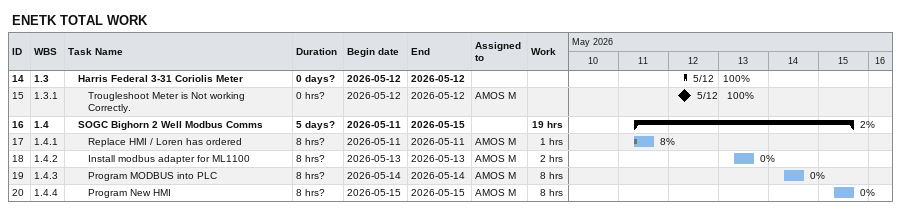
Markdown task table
ENETK TOTAL WORK

| ID | WBS | Task | Duration | Start | Finish | Resources | % complete | Work (h) |
|---|---|---|---|---|---|---|---|---|
| 14 | 1.3 | **Harris Federal 3-31 Coriolis Meter** | 0d? | 2026-05-12 | 2026-05-12 |  | 100 |  |
| 15 | 1.3.1 | Trougleshoot Meter is Not working Correctly. | 0h? | 2026-05-12 | 2026-05-12 | AMOS M | 100 |  |
| 16 | 1.4 | **SOGC Bighorn 2 Well Modbus Comms** | 5d? | 2026-05-11 | 2026-05-15 |  | 2 | 19 |
| 17 | 1.4.1 | Replace HMI / Loren has ordered | 8h? | 2026-05-11 | 2026-05-11 | AMOS M | 8 | 1 |
| 18 | 1.4.2 | Install modbus adapter for ML1100 | 8h? | 2026-05-13 | 2026-05-13 | AMOS M | 0 | 2 |
| 19 | 1.4.3 | Program MODBUS into PLC | 8h? | 2026-05-14 | 2026-05-14 | AMOS M | 0 | 8 |
| 20 | 1.4.4 | Program New HMI | 8h? | 2026-05-15 | 2026-05-15 | AMOS M | 0 | 8 |
